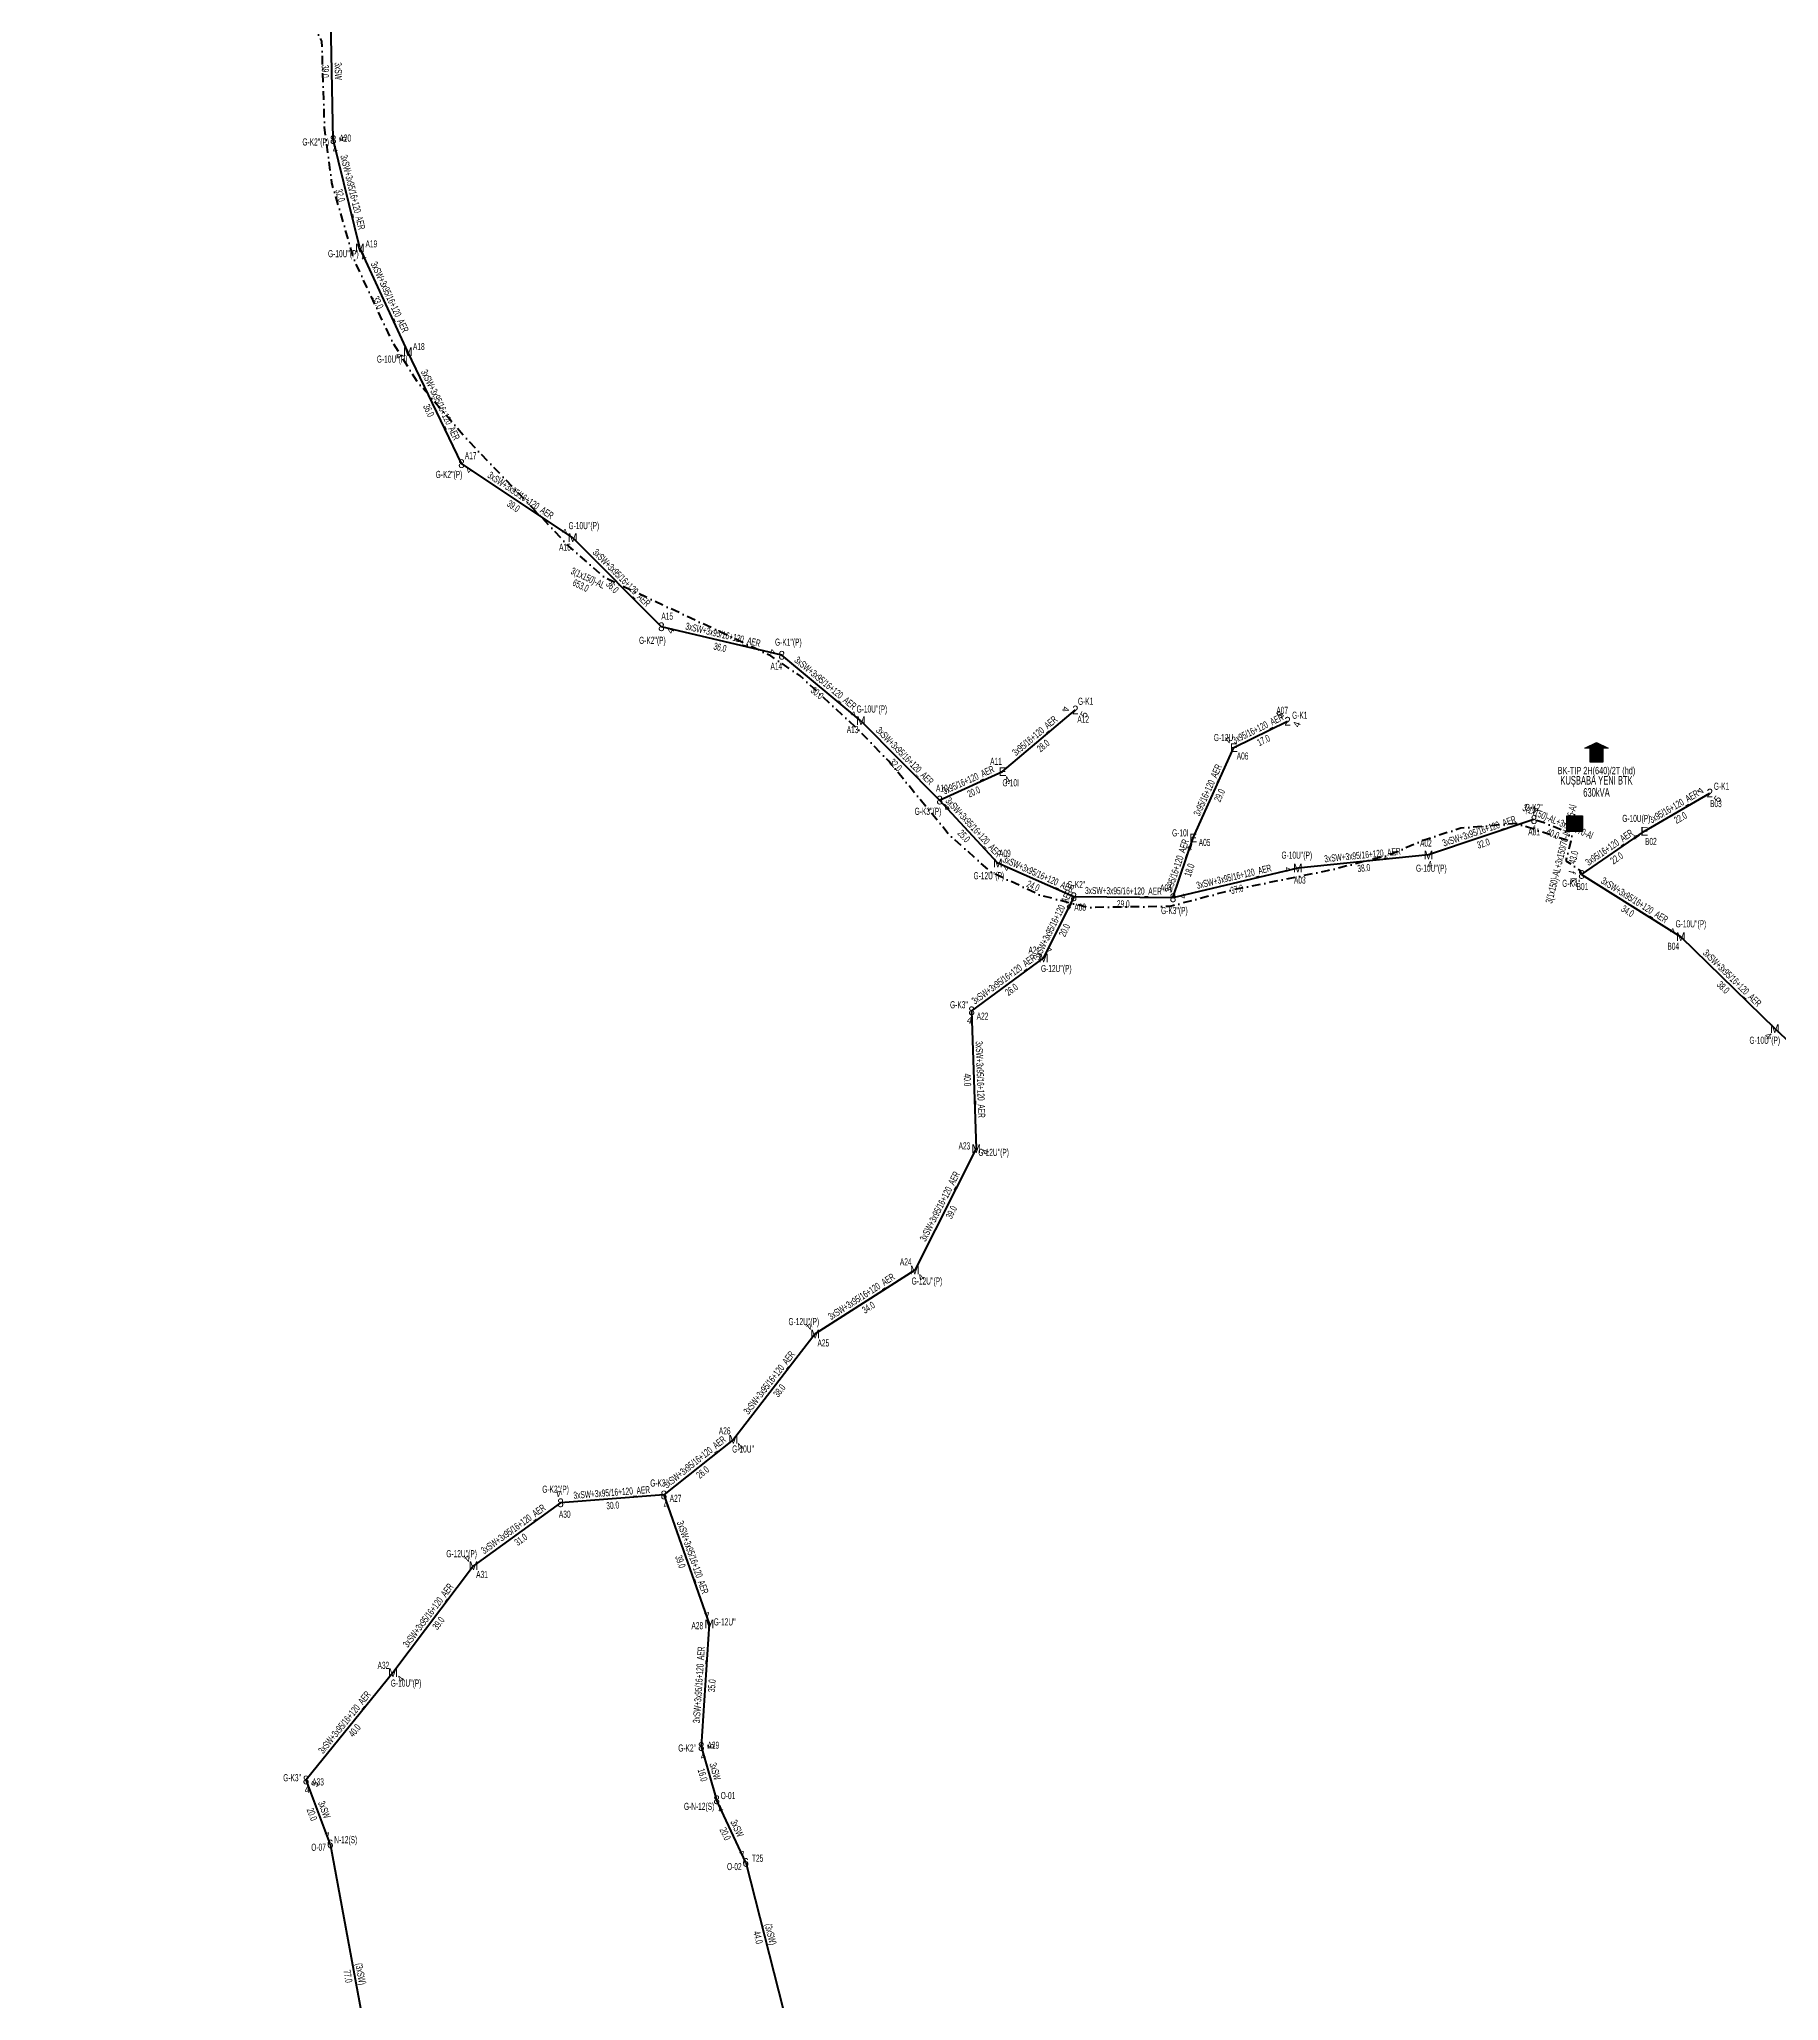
# Model space of a CAD drawing. Header units: millimetres. Extents: x 533048 to 542367, y 4141668 to 4149433.
# Drawn here: x 538682 to 539184, y 4145275 to 4145840 of the extents above; entities that cross this region are included whole.
import ezdxf
from ezdxf.enums import TextEntityAlignment as Align

# ---------------------------------------------------------------- set-up
doc = ezdxf.new("R2010")
doc.units = ezdxf.units.MM
doc.linetypes.add('DASHDOT', pattern=[5, 2.5, -1.25, 0, -1.25])
for name, color, linetype, lineweight in [('DIREK_AG_YENI', 108, 'Continuous', 25), ('DIREK_ENH_MEVCUT', 6, 'Continuous', 25), ('DIREK_ENH_YENI', 6, 'Continuous', 25), ('DIREK_OG_MEVCUT', 16, 'Continuous', 25), ('DIREK_OG_YENI', 10, 'Continuous', 25), ('HAT_AG_HAVAI_YENI', 3, 'Continuous', 50), ('HAT_OG_HAVAI_MEVCUT', 48, 'Continuous', 70), ('HAT_OG_HAVAI_YENI', 1, 'Continuous', 70), ('HAT_OG_YERALTI_YENI', 1, 'DASHDOT', 70), ('TRAFO_TADILAT_BYSK', 5, 'Continuous', 30), ('TRAFO_YENI', 5, 'Continuous', 30)]:
    doc.layers.add(name, color=color, linetype=linetype, lineweight=lineweight)
doc.styles.add('Direk', font='B_CAD')
doc.styles.get("Standard").update_dxf_attribs({"font": 'Arial'})

# ---------------------------------------------------------------- blocks, each defined once
blk = doc.blocks.new('YENI_BINA_KARE')
blk.add_hatch(color=5).paths.add_polyline_path([(-2.25, -2.25), (2.25, -2.25), (2.25, 2.25), (-2.25, 2.25)])
at = {"layer": 'TRAFO_TADILAT_BYSK', "linetype": 'Continuous'}
for p, q in [((-2.25, -2.25), (-2.25, 2.25)), ((-2.25, 2.25), (2.25, 2.25)), ((0, 1.8), (0, 2.7)), ((2.25, 2.25), (2.25, -2.25)), ((2.25, -2.25), (-2.25, -2.25))]:
    blk.add_line(p, q, dxfattribs=at)
blk = doc.blocks.new('YENI_BETKOSK')
at = {"layer": 'TRAFO_YENI', "linetype": 'Continuous'}
for p, q in [((-3.4, 2), (0, 3.6)), ((-1.8, 2), (-3.4, 2)), ((-1.8, -2), (-1.8, 2)), ((0, 3.6), (3.4, 2)), ((3.4, 2), (1.8, 2)), ((1.8, 2), (1.8, -2)), ((1.8, -2), (-1.8, -2))]:
    blk.add_line(p, q, dxfattribs=at)
for points in [[(-3.4, 2), (-1.8, 2), (-1.8, 2.752941)], [(-1.8, 2.752941), (0, -2), (0, 3.6)], [(-1.8, -2), (-1.8, 2.752941), (0, -2)], [(0, -2), (0, 3.6), (1.8, -2)], [(0, 3.6), (1.8, -2), (1.8, 2.752941)], [(1.8, 2), (1.8, 2.752941), (3.4, 2)]]:
    blk.add_solid(points, dxfattribs=at)

msp = doc.modelspace()

# ---------------------------------------------------------------- linework, layer by layer
at = {"layer": 'HAT_AG_HAVAI_YENI'}
for p, q in [((538959.957, 4145629.277), (538980.969, 4145647.055)), ((539026.661, 4145636.212), (539042.14, 4145643.8)), ((539014.965, 4145610.145), (539026.661, 4145636.212)), ((538941.851, 4145621.059), (538959.957, 4145629.277)), ((539145.007, 4145612.104), (539163.863, 4145623.086)), ((539126.884, 4145599.624), (539145.007, 4145612.104)), ((539009.104, 4145592.883), (539014.965, 4145610.145))]:
    msp.add_line(p, q, dxfattribs=at)
at = {"layer": 'HAT_OG_HAVAI_MEVCUT'}
for p, q in [((538766.171, 4145320.129), (538780.069724, 4145244.503728)), ((538885.949539, 4145314.797736), (538896.693, 4145272.512))]:
    msp.add_line(p, q, dxfattribs=at)
at = {"layer": 'HAT_OG_HAVAI_YENI'}
for p, q in [((538767.03, 4145811.456), (538766.233, 4145850.928)), ((538774.716, 4145780.266), (538767.03, 4145811.456)), ((538788.54, 4145750.336), (538774.716, 4145780.266)), ((538804.001, 4145718.066), (538788.54, 4145750.336)), ((538836.055, 4145696.683), (538804.001, 4145718.066)), ((538861.634, 4145671.031), (538836.055, 4145696.683)), ((538896.331576, 4145662.814698), (538861.634, 4145671.031)), ((538919.151, 4145643.949), (538896.331576, 4145662.814698)), ((538919.151, 4145643.949), (538941.851, 4145621.059)), ((538958.623, 4145602.897), (538941.851, 4145621.059)), ((539113.176, 4145615.436), (539082.76, 4145605.262)), ((538980.505, 4145593.184), (538958.623, 4145602.897)), ((539045.095, 4145601.478), (539009.104, 4145592.883)), ((539082.76, 4145605.262), (539045.095, 4145601.478)), ((539126.884, 4145599.624), (539155.492, 4145581.675)), ((538980.505, 4145593.184), (538971.821, 4145575.581)), ((539009.104, 4145592.883), (538980.505, 4145593.184)), ((539155.492, 4145581.675), (539182.586, 4145555.188)), ((538971.821, 4145575.581), (538951.053, 4145560.31)), ((538951.053, 4145560.31), (538952.406, 4145520.607)), ((539182.586, 4145555.188), (539205.256, 4145533.91)), ((538952.406, 4145520.607), (538934.668, 4145485.595)), ((538934.668, 4145485.595), (538905.953, 4145467.155)), ((538905.953, 4145467.155), (538882.371, 4145436.769)), ((538882.371, 4145436.769), (538862.353, 4145420.739)), ((538862.353, 4145420.739), (538832.567, 4145418.478)), ((538862.353, 4145420.739), (538875.451, 4145383.548)), ((538832.567, 4145418.478), (538807.467, 4145400.332)), ((538807.467, 4145400.332), (538784.254, 4145369.476)), ((538875.451, 4145383.548), (538873.122, 4145348.231)), ((538784.254, 4145369.476), (538759.207, 4145338.579)), ((538873.122, 4145348.231), (538877.561, 4145332.865)), ((538766.171, 4145320.129), (538759.207, 4145338.579)), ((538885.949539, 4145314.797736), (538877.561, 4145332.865))]:
    msp.add_line(p, q, dxfattribs=at)
at = {"layer": 'HAT_OG_YERALTI_YENI', "flags": 128}
for points in [[(539124.933, 4145614.305), (539122.600467, 4145609.503258), (539108.231467, 4145614.275444), (539092.131895, 4145613.016845), (539080.909392, 4145609.293492), (539071.377725, 4145605.152506), (539053.967112, 4145600.747412), (539026.193731, 4145595.138778), (539008.275182, 4145590.422065), (538984.414253, 4145590.107416), (538970.850947, 4145593.617613), (538956.639273, 4145600.330139), (538944.577704, 4145611.080667), (538927.181891, 4145632.25506), (538918.266818, 4145641.484782), (538901.603037, 4145656.888834), (538893.212381, 4145662.604969), (538878.17801, 4145669.78032), (538858.474655, 4145678.950104), (538845.311813, 4145685.138214), (538834.41873, 4145694.778237), (538824.192618, 4145705.633649), (538804.852083, 4145725.865525), (538791.226746, 4145741.743371), (538783.83248, 4145753.700056), (538772.984233, 4145777.024086), (538766.641197, 4145799.035946), (538764.545158, 4145814.965297), (538763.75746, 4145839.864145), (538762.191114, 4145842.834734), (538750.04931, 4145853.292638), (538740.477669, 4145864.814058), (538716.654004, 4145880.748957), (538697.953853, 4145896.435813), (538690.243364, 4145905.564323), (538685.022189, 4145916.453111), (538682.278394, 4145926.716616), (538683.253, 4145930.35)], [(539124.933, 4145614.305), (539122.548025, 4145611.810688), (539116.150149, 4145614.48521), (539113.176, 4145615.436)], [(539124.933, 4145614.305), (539123.134327, 4145606.578098), (539122.384412, 4145603.578438), (539126.338509, 4145600.919649), (539126.884, 4145599.624)]]:
    msp.add_lwpolyline(points, dxfattribs=at)

# ---------------------------------------------------------------- block references
at = {"layer": 'TRAFO_YENI'}
for name, p in [('YENI_BETKOSK', (539131.19606, 4145634.033153)), ('YENI_BINA_KARE', (539124.933, 4145614.305))]:
    msp.add_blockref(name, p, dxfattribs=at)

# ---------------------------------------------------------------- texts
at = {"layer": 'DIREK_AG_YENI', "color": 32, "style": 'Direk'}
for s, rotation, p in [('4', 265.234125, (538978.178681, 4145647.287636)), ('5', 62.734109, (538983.457892, 4145645.772263)), ('5', 228.614772, (539040.039212, 4145645.651132)), ('4', 431.114869, (539044.789274, 4145642.893719)), ('4', 216.04475, (539025.013433, 4145638.475961)), ('4', 390.416792, (538961.374602, 4145626.862377)), ('4', 255.217126, (539161.155681, 4145623.800439)), ('5', 52.717126, (539166.090833, 4145621.389898)), ('4', 339.893156, (539014.002439, 4145607.515651)), ('4', 303.468564, (539142.671272, 4145610.559858))]:
    msp.add_text(s, height=2, rotation=rotation, dxfattribs=at).set_placement(p, align=Align.MIDDLE_CENTER)
at = {"layer": 'DIREK_AG_YENI', "style": 'Direk'}
for s, p in [('2', (538980.969, 4145647.055)), ('2', (539042.14, 4145643.8)), ('E', (539026.661, 4145636.212)), ('E', (538959.957, 4145629.277)), ('2', (539163.863, 4145623.086)), ('E', (539014.965, 4145610.145)), ('E', (539145.007, 4145612.104))]:
    msp.add_text(s, height=2.5, dxfattribs=at).set_placement(p, align=Align.MIDDLE_CENTER)
at = {"layer": 'DIREK_AG_YENI', "width": 0.53}
for s, p in [('A12', (538983.229692, 4145644.383058)), ('G-K1', (538983.921499, 4145649.553067)), ('A07', (539040.599387, 4145646.942692)), ('G-K1', (539045.670816, 4145645.53088)), ('G-12U', (539023.678972, 4145639.094245)), ('A06', (539029.177621, 4145633.77959)), ('A11', (538958.08556, 4145632.234653)), ('G-10I', (538962.324594, 4145626.068149)), ('G-K1', (539167.2469, 4145625.056831)), ('G-10U(P)', (539142.67098, 4145615.787145)), ('B03', (539165.624474, 4145620.061565)), ('G-10I', (539011.226105, 4145611.614753)), ('A05', (539018.222363, 4145608.864536)), ('B02', (539146.881607, 4145609.148353))]:
    msp.add_text(s, height=2.05, dxfattribs=at).set_placement(p, align=Align.MIDDLE_CENTER)
at = {"layer": 'DIREK_ENH_MEVCUT', "color": 32, "style": 'Direk'}
msp.add_text('4', height=2, rotation=198.11282, dxfattribs=at).set_placement((538765.300511, 4145322.790249), align=Align.MIDDLE_CENTER)
at = {"layer": 'DIREK_ENH_MEVCUT', "width": 0.53}
for s, p in [('O-07', (538762.799054, 4145319.190929)), ('N-12(S)', (538770.632136, 4145321.370082))]:
    msp.add_text(s, height=2.05, dxfattribs=at).set_placement(p, align=Align.MIDDLE_CENTER)
at = {"layer": 'DIREK_ENH_MEVCUT', "style": 'Direk'}
msp.add_text('6', height=2.5, dxfattribs=at).set_placement((538766.171, 4145320.129), align=Align.MIDDLE_CENTER)
at = {"layer": 'DIREK_ENH_YENI', "style": 'Direk'}
msp.add_text('8', height=2.5, dxfattribs=at).set_placement((538877.561, 4145332.865), align=Align.MIDDLE_CENTER)
at = {"layer": 'DIREK_ENH_YENI', "width": 0.53}
for s, p in [('O-01', (538880.839156, 4145334.091252)), ('G-N-12(S)', (538872.498574, 4145330.97131))]:
    msp.add_text(s, height=2.05, dxfattribs=at).set_placement(p, align=Align.MIDDLE_CENTER)
at = {"layer": 'DIREK_ENH_YENI', "color": 32, "style": 'Direk'}
msp.add_text('4', height=2, rotation=382.7072, dxfattribs=at).set_placement((538878.641861, 4145330.282029), align=Align.MIDDLE_CENTER)
at = {"layer": 'DIREK_OG_MEVCUT', "color": 32, "style": 'Direk'}
msp.add_text('4', height=2, rotation=202.242756, dxfattribs=at).set_placement((538884.88965, 4145317.389383), align=Align.MIDDLE_CENTER)
at = {"layer": 'DIREK_OG_MEVCUT', "width": 0.53}
for s, p in [('O-02', (538882.651934, 4145313.624789)), ('T25', (538889.369986, 4145316.014378))]:
    msp.add_text(s, height=2.05, dxfattribs=at).set_placement(p, align=Align.MIDDLE_CENTER)
at = {"layer": 'DIREK_OG_MEVCUT', "style": 'Direk'}
msp.add_text('6', height=2.5, dxfattribs=at).set_placement((538885.949539, 4145314.797736), align=Align.MIDDLE_CENTER)
at = {"layer": 'DIREK_OG_YENI', "width": 0.53}
for s, p in [("G-K2''(P)", (538761.980304, 4145810.791193)), ('A20', (538770.500057, 4145811.912843)), ('A19', (538778.018955, 4145781.423794)), ("G-10U''(P)", (538769.942226, 4145778.592636)), ('A18', (538791.707013, 4145751.825976)), ("G-10U''(P)", (538784.020747, 4145748.20984)), ('A17', (538806.64464, 4145720.359723)), ("G-K2''(P)", (538800.415126, 4145714.954759)), ("G-10U''(P)", (538839.278726, 4145700.197797)), ('A16', (538833.833706, 4145693.978217)), ('A15', (538863.311162, 4145674.102991)), ("G-K2''(P)", (538859.036205, 4145667.12256)), ("G-K1''(P)", (538898.227867, 4145666.605715)), ('A14', (538894.765811, 4145659.684461)), ("G-10U''(P)", (538922.313663, 4145647.328437)), ('A13', (538916.759444, 4145641.393523)), ('A10', (538942.483602, 4145624.501356)), ("G-K3''(P)", (538938.483559, 4145617.836353)), ("G-K2''", (539113.152561, 4145618.939849)), ('A01', (539113.199413, 4145611.936078)), ('A09', (538960.66078, 4145605.742602)), ("G-10U''(P)", (539044.8037, 4145605.200283)), ('A02', (539082.025363, 4145608.684033)), ("G-12U''(P)", (538956.025374, 4145599.269616)), ("G-10U''(P)", (539083.582254, 4145601.431834)), ("G-K2''", (538981.275287, 4145596.725985)), ('A04', (539007.080426, 4145595.738722)), ('A03', (539045.677729, 4145598.026851)), ("G-K4''", (539123.876277, 4145597.067539)), ('B01', (539127.136015, 4145596.133085)), ('A08', (538982.337356, 4145590.201975)), ("G-K3''(P)", (539009.515024, 4145589.226515)), ("G-10U''(P)", (539158.419285, 4145585.391161)), ('A21', (538969.138485, 4145577.829135)), ('B04', (539153.326221, 4145578.925564)), ("G-12U''(P)", (538975.473664, 4145572.519813)), ("G-K3''", (538947.428035, 4145562.067088)), ('A22', (538954.20251, 4145558.783374)), ("G-10U''(P)", (539179.711843, 4145551.835482)), ('A23', (538948.988411, 4145521.36204)), ("G-12U''(P)", (538957.398273, 4145519.504069)), ('A24', (538932.070276, 4145487.940598)), ("G-12U''(P)", (538938.175512, 4145482.427916)), ("G-12U''(P)", (538902.684979, 4145470.728104)), ('A25', (538908.315158, 4145464.572325)), ('A26', (538879.877351, 4145439.224955)), ("G-10U''", (538885.185303, 4145433.997238)), ("G-K3''", (538860.990485, 4145424.195476)), ("G-K2''(P)", (538831.129081, 4145422.406674)), ('A27', (538865.718159, 4145419.776864)), ('A30', (538833.769977, 4145415.191232)), ("G-12U''(P)", (538804.040287, 4145403.824482)), ('A31', (538809.918238, 4145397.833715)), ("G-12U''", (538879.869487, 4145384.154373)), ('A28', (538871.9835, 4145383.072136)), ('A32', (538781.495671, 4145371.630443)), ("G-10U''(P)", (538788.038089, 4145366.520369)), ("G-K2''", (538869.061894, 4145347.792073)), ('A29', (538876.601725, 4145348.607183)), ("G-K3''", (538755.179552, 4145339.229544)), ('A33', (538762.662215, 4145338.020887))]:
    msp.add_text(s, height=2.05, dxfattribs=at).set_placement(p, align=Align.MIDDLE_CENTER)
at = {"layer": 'DIREK_OG_YENI', "style": 'Direk'}
for s, p in [('8', (538767.03, 4145811.456)), ('M', (538774.716, 4145780.266)), ('M', (538788.54, 4145750.336)), ('8', (538804.001, 4145718.066)), ('M', (538836.055, 4145696.683)), ('8', (538861.634, 4145671.031)), ('8', (538896.331576, 4145662.814698)), ('M', (538919.151, 4145643.949)), ('8', (538941.851, 4145621.059)), ('8', (539113.176, 4145615.436)), ('M', (539082.76, 4145605.262)), ('M', (538958.623, 4145602.897)), ('M', (539045.095, 4145601.478)), ('8', (539126.884, 4145599.624)), ('8', (538980.505, 4145593.184)), ('8', (539009.104, 4145592.883)), ('M', (539155.492, 4145581.675)), ('M', (538971.821, 4145575.581)), ('8', (538951.053, 4145560.31)), ('M', (539182.586, 4145555.188)), ('M', (538952.406, 4145520.607)), ('M', (538934.668, 4145485.595)), ('M', (538905.953, 4145467.155)), ('M', (538882.371, 4145436.769)), ('8', (538832.567, 4145418.478)), ('8', (538862.353, 4145420.739)), ('M', (538807.467, 4145400.332)), ('M', (538875.451, 4145383.548)), ('M', (538784.254, 4145369.476)), ('8', (538873.122, 4145348.231)), ('8', (538759.207, 4145338.579))]:
    msp.add_text(s, height=2.5, dxfattribs=at).set_placement(p, align=Align.MIDDLE_CENTER)
at = {"layer": 'DIREK_OG_YENI', "color": 32, "style": 'Direk'}
for s, rotation, p in [('4', 370.671664, (538767.548506, 4145808.704427)), ('5', 94.328377, (538769.822014, 4145811.667323)), ('4', 382.0542, (538775.767354, 4145777.670879)), ('4', 294.993304, (538786.0022, 4145749.152965)), ('4', 408.61959, (538806.101944, 4145716.215045)), ('4', 231.883192, (538833.852089, 4145698.411347)), ('4', 426.533687, (538864.202424, 4145669.916013)), ('4', 250.051686, (538893.699573, 4145663.76998)), ('4', 228.657985, (538917.048816, 4145645.798547)), ('4', 403.231387, (538943.76885, 4145619.018938)), ('4', 531.3275, (539113.598202, 4145618.203986)), ('f', 360.383276, (539113.19473, 4145612.636063)), ('4', 420.228724, (538961.053441, 4145601.506691)), ('4', 278.952998, (539042.329114, 4145601.042252)), ('4', 368.926612, (539083.194474, 4145602.495914)), ('f', 256.597661, (539124.160254, 4145600.273005)), ('4', 301.597663, (539124.499105, 4145598.156937)), ('4', 334.903105, (538979.317379, 4145590.648343)), ('4', 459.922457, (539011.862117, 4145593.365483)), ('4', 234.833614, (539153.203048, 4145583.287668)), ('4', 506.888185, (538973.350569, 4145577.926297)), ('4', 348.045721, (538950.473033, 4145557.570723)), ('4', 317.521072, (539180.695107, 4145553.122928)), ('4', 430.336965, (538955.042726, 4145519.664834)), ('4', 400.313622, (538936.479519, 4145483.459959)), ('4', 217.577024, (538904.245483, 4145469.374096)), ('4', 402.061678, (538884.246805, 4145434.690213)), ('4', 192.221915, (538831.974244, 4145421.214538)), ('4', 371.87112, (538862.928991, 4145417.998884)), ('4', 220.160191, (538805.661205, 4145402.471884)), ('4', 193.607775, (538874.792233, 4145386.269401)), ('4', 411.4887, (538786.444959, 4145367.732527)), ('4', 371.141658, (538873.663059, 4145345.483773)), ('5', 91.198593, (538875.921387, 4145348.28957)), ('4', 365.751773, (538759.487613, 4145335.793097)), ('5', 65.897031, (538761.762876, 4145337.435542))]:
    msp.add_text(s, height=2, rotation=rotation, dxfattribs=at).set_placement(p, align=Align.MIDDLE_CENTER)
at = {"layer": 'HAT_AG_HAVAI_YENI', "lineweight": 30, "width": 0.53}
for rotation, p in [(26.115062, (539034.026356, 4145640.769162, 269521.07)), (40.23409, (538969.914007, 4145638.814949, 269490.4845)), (24.412655, (538950.552723, 4145625.942052, 269479.978532)), (65.834587, (539020.037493, 4145623.526404, 269513.330505)), (30.217124, (539154.007213, 4145618.329506, 269581.9315)), (34.552375, (539135.463415, 4145606.564067, 269572.5035)), (71.24601, (539011.229628, 4145601.78728, 269507.4825))]:
    msp.add_text('3x95/16+120_AER', height=2.05, rotation=rotation, dxfattribs=at).set_placement(p, align=Align.CENTER)
for s, rotation, p in [('17.0', 26.115062, (539034.774654, 4145639.242712, 269521.07)), ('28.0', 40.23409, (538971.012057, 4145637.517149, 269490.4845)), ('20.0', 24.412655, (538951.255342, 4145624.394045, 269479.978532)), ('29.0', 65.834587, (539021.588517, 4145622.830471, 269513.330505)), ('22.0', 30.217124, (539154.862787, 4145616.860494, 269581.9315)), ('22.0', 34.552375, (539136.427585, 4145605.163933, 269572.5035)), ('18.0', 71.24601, (539012.839372, 4145601.24072, 269507.4825))]:
    msp.add_text(s, height=2.05, rotation=rotation, dxfattribs=at).set_placement(p, align=Align.TOP_CENTER)
at = {"layer": 'HAT_OG_HAVAI_MEVCUT', "lineweight": 30, "width": 0.53}
for s, rotation, p in [('44.0', 284.255413, (538890.497443, 4145293.44556, 269448.3465)), ('77.0', 280.413844, (538772.284363, 4145282.162721, 269390.034862))]:
    msp.add_text(s, height=2.05, rotation=rotation, dxfattribs=at).set_placement(p, align=Align.TOP_CENTER)
for rotation, p in [(284.255413, (538892.145096, 4145293.864176, 269448.3465)), (280.413844, (538773.956361, 4145282.470007, 269390.034862))]:
    msp.add_text('(3xSW)', height=2.05, rotation=rotation, dxfattribs=at).set_placement(p, align=Align.CENTER)
at = {"layer": 'HAT_OG_HAVAI_YENI', "lineweight": 30, "width": 0.53}
for s, rotation, p in [('39.0', 271.156732, (538765.781673, 4145831.174841, 269383.1165)), ('32.0', 283.843306, (538770.047689, 4145795.657623, 269383.515)), ('33.0', 294.791163, (538780.856334, 4145764.944585, 269387.358)), ('36.0', 295.599721, (538795.503941, 4145733.833731, 269394.27)), ('39.0', 326.292587, (538819.556166, 4145706.667307, 269402.0005)), ('36.0', 314.918531, (538848.242372, 4145683.256689, 269418.027375)), ('36.0', 346.677884, (538878.786926, 4145666.095722, 269430.817)), ('30.0', 320.418149, (538907.199685, 4145652.726741, 269448.165788)), ('32.0', 314.761217, (538929.89746, 4145631.905469, 269470.9255)), ('25.0', 312.721442, (538949.612538, 4145611.401331, 269470.9255)), ('32.0', 378.494831, (539098.237636, 4145609.542901, 269541.38)), ('38.0', 365.737712, (539064.012725, 4145602.52403, 269522.547746)), ('24.0', 336.064483, (538969.219148, 4145597.263598, 269479.3115)), ('37.0', 373.430366, (539027.29717, 4145596.353517, 269504.552)), ('29.0', 359.396993, (538994.795554, 4145592.183547, 269490.2525)), ('34.0', 327.894839, (539140.736139, 4145589.929377, 269577.745892)), ('20.0', 423.741724, (538976.925288, 4145584.006445, 269485.9105)), ('26.0', 396.327563, (538961.940541, 4145567.260703, 269475.5265)), ('38.0', 315.648914, (539168.444451, 4145567.82354, 269591.292754)), ('40.0', 271.951772, (538950.879993, 4145540.42955, 269476.203)), ('39.0', 423.132027, (538944.295243, 4145502.716854, 269467.334)), ('34.0', 392.707485, (538920.769798, 4145475.659776, 269452.9765)), ('38.0', 412.185637, (538894.833501, 4145451.440861, 269441.1855)), ('26.0', 398.687024, (538872.893306, 4145428.090514, 269431.1765)), ('30.0', 364.340892, (538847.524337, 4145418.760938, 269416.2835)), ('31.0', 395.86498, (538820.514996, 4145408.71616, 269403.7335)), ('39.0', 289.401345, (538868.100267, 4145401.861144, 269437.7255)), ('39.0', 413.045819, (538796.539749, 4145384.393, 269392.127)), ('35.0', 446.22706, (538875.134658, 4145365.833568, 269436.561)), ('40.0', 410.969658, (538772.390791, 4145353.492228, 269379.6035)), ('16.0', 286.113189, (538874.524892, 4145340.312095, 269438.7805)), ('20.0', 290.679143, (538761.893763, 4145329.053836, 269379.6035)), ('20.0', 294.905202, (538880.984314, 4145323.473417, 269438.7805))]:
    msp.add_text(s, height=2.05, rotation=rotation, dxfattribs=at).set_placement(p, align=Align.TOP_CENTER)
for s, rotation, p in [('3xSW', 271.156732, (538767.481327, 4145831.209159, 269383.1165)), ('3xSW+3x95/16+120_AER', 283.843306, (538771.698311, 4145796.064377, 269383.515)), ('3xSW+3x95/16+120_AER', 294.791163, (538782.399666, 4145765.657415, 269387.358)), ('3xSW+3x95/16+120_AER', 295.599721, (538797.037059, 4145734.568269, 269394.27)), ('3xSW+3x95/16+120_AER', 326.292587, (538820.499585, 4145708.081507, 269402.0005)), ('3xSW+3x95/16+120_AER', 314.918531, (538849.446161, 4145684.45706, 269418.027375)), ('3xSW+3x95/16+120_AER', 346.677884, (538879.178649, 4145667.749975, 269430.817)), ('3xSW+3x95/16+120_AER', 320.418149, (538908.282891, 4145654.036957, 269448.165788)), ('3xSW+3x95/16+120_AER', 314.761217, (538931.10454, 4145633.102531, 269470.9255)), ('3xSW+3x95/16+120_AER', 312.721442, (538950.861462, 4145612.554669, 269470.9255)), ('3xSW+3x95/16+120_AER', 378.494831, (539097.698364, 4145611.155099, 269541.38)), ('3xSW+3x95/16+120_AER', 365.737712, (539063.842768, 4145604.215513, 269522.547746)), ('3xSW+3x95/16+120_AER', 336.064483, (538969.908852, 4145598.817402, 269479.3115)), ('3xSW+3x95/16+120_AER', 373.430366, (539026.902323, 4145598.007027, 269504.552)), ('3xSW+3x95/16+120_AER', 359.396993, (538994.813446, 4145593.883453, 269490.2525)), ('3xSW+3x95/16+120_AER', 327.894839, (539141.639646, 4145591.369403, 269577.745892)), ('3xSW+3x95/16+120_AER', 423.741724, (538975.400712, 4145584.758555, 269485.9105)), ('3xSW+3x95/16+120_AER', 396.327563, (538960.933459, 4145568.630297, 269475.5265)), ('3xSW+3x95/16+120_AER', 315.648914, (539169.632841, 4145569.039158, 269591.292754)), ('3xSW+3x95/16+120_AER', 271.951772, (538952.579007, 4145540.48745, 269476.203)), ('3xSW+3x95/16+120_AER', 423.132027, (538942.778757, 4145503.485146, 269467.334)), ('3xSW+3x95/16+120_AER', 392.707485, (538919.851202, 4145477.090224, 269452.9765)), ('3xSW+3x95/16+120_AER', 412.185637, (538893.490499, 4145452.483139, 269441.1855)), ('3xSW+3x95/16+120_AER', 398.687024, (538871.830694, 4145429.417486, 269431.1765)), ('3xSW+3x95/16+120_AER', 364.340892, (538847.395663, 4145420.456062, 269416.2835)), ('3xSW+3x95/16+120_AER', 395.86498, (538819.519004, 4145410.09384, 269403.7335)), ('3xSW+3x95/16+120_AER', 289.401345, (538869.703733, 4145402.425856, 269437.7255)), ('3xSW+3x95/16+120_AER', 413.045819, (538795.181251, 4145385.415, 269392.127)), ('3xSW+3x95/16+120_AER', 446.22706, (538873.438342, 4145365.945432, 269436.561)), ('3xSW+3x95/16+120_AER', 410.969658, (538771.070209, 4145354.562772, 269379.6035)), ('3xSW', 286.113189, (538876.158108, 4145340.783905, 269438.7805)), ('3xSW', 290.679143, (538763.484237, 4145329.654164, 269379.6035)), ('3xSW', 294.905202, (538882.526224, 4145324.189318, 269438.7805))]:
    msp.add_text(s, height=2.05, rotation=rotation, dxfattribs=at).set_placement(p, align=Align.CENTER)
at = {"layer": 'HAT_OG_YERALTI_YENI', "lineweight": 30, "width": 0.53}
for s, rotation, p in [('3(1x150)-AL', 334.820867, (538840.014207, 4145684.186178)), ('3(1x150)-AL+3x150/70-Al', 337.313473, (539119.676923, 4145613.932184)), ('3(1x150)-AL+3x150/70-Al+4x16-Al', 435.963757, (539121.934749, 4145605.284423))]:
    msp.add_text(s, height=2.05, rotation=rotation, dxfattribs=at).set_placement(p, align=Align.CENTER)
for s, rotation, p in [('653.0', 334.820867, (538838.833348, 4145683.867961)), ('40.0', 337.313473, (539119.021251, 4145612.363715)), ('43.0', 435.963757, (539123.583991, 4145604.872113))]:
    msp.add_text(s, height=2.05, rotation=rotation, dxfattribs=at).set_placement(p, align=Align.TOP_CENTER)
at = {"layer": 'TRAFO_YENI', "width": 0.6}
for s, height, p in [('KUŞBABA YENİ BTK', 2.5, (539131.19606, 4145625.533153)), ('BK-TIP 2H(640)/2T (hd)', 2.1, (539131.19606, 4145628.533153)), ('630kVA', 2.5, (539131.19606, 4145622.033153))]:
    msp.add_text(s, height=height, dxfattribs=at).set_placement(p, align=Align.CENTER)

doc.saveas('drawing.dxf')
